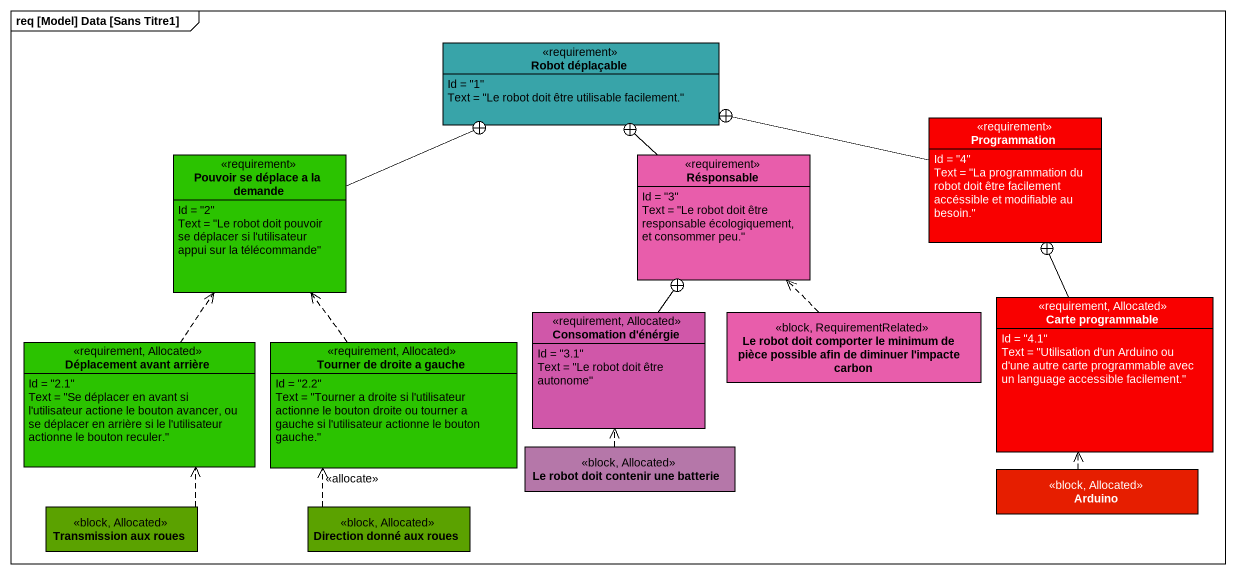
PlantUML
@startuml
mainframe req [Model] Data [Sans Titre1]
hide circle
hide empty members
class "Robot déplaçable" as Robot_déplaçable <<requirement>> #38A4A9 {
  Id = "1"
  Text = "Le robot doit être utilisable facilement."
}
class Programmation <<requirement>> #F90000 {
  Id = "4"
  Text = "La programmation du robot doit être facilement accéssible et modifiable au besoin."
}
class "Pouvoir se déplace a la demande" as Pouvoir_se_déplace_a_la <<requirement>> #2BC300 {
  Id = "2"
  Text = "Le robot doit pouvoir se déplacer si l'utilisateur appui sur la télécommande"
}
class Résponsable <<requirement>> #E85DAB {
  Id = "3"
  Text = "Le robot doit être responsable écologiquement, et consommer peu."
}
class "Consomation d'énérgie" as Consomation_d_énérgie <<requirement, Allocated>> #D057A9 {
  Id = "3.1"
  Text = "Le robot doit être autonome"
}
class "Le robot doit comporter le minimum de pièce possible afin de diminuer l'impacte carbon" as Le_robot_doit_comporter_le <<block, RequirementRelated>> #E85DAB
class "Carte programmable" as Carte_programmable <<requirement, Allocated>> #F90000 {
  Id = "4.1"
  Text = "Utilisation d'un Arduino ou d'une autre carte programmable avec un language accessible facilement."
}
class "Déplacement avant arrière" as Déplacement_avant_arrière <<requirement, Allocated>> #2BC300 {
  Id = "2.1"
  Text = "Se déplacer en avant si l'utilisateur actione le bouton avancer, ou se déplacer en arrière si le l'utilisateur actionne le bouton reculer."
}
class "Tourner de droite a gauche" as Tourner_de_droite_a_gauche <<requirement, Allocated>> #2BC300 {
  Id = "2.2"
  Text = "Tourner a droite si l'utilisateur actionne le bouton droite ou tourner a gauche si l'utilisateur actionne le bouton gauche."
}
class "Le robot doit contenir une batterie" as Le_robot_doit_contenir_une <<block, Allocated>> #B577A9
class "Transmission aux roues" as Transmission_aux_roues <<block, Allocated>> #5BA200
class "Direction donné aux roues" as Direction_donné_aux_roues <<block, Allocated>> #5BA200
class Arduino <<block, Allocated>> #E61E00
Programmation -left-+ Robot_déplaçable
Pouvoir_se_déplace_a_la -right-+ Robot_déplaçable
Résponsable -up-+ Robot_déplaçable
Consomation_d_énérgie -up-+ Résponsable
Le_robot_doit_comporter_le .up.> Résponsable
Carte_programmable -up-+ Programmation
Déplacement_avant_arrière .up.> Pouvoir_se_déplace_a_la
Tourner_de_droite_a_gauche .up.> Pouvoir_se_déplace_a_la
Le_robot_doit_contenir_une .up.> Consomation_d_énérgie
Transmission_aux_roues .up.> Déplacement_avant_arrière
Direction_donné_aux_roues .up.> Tourner_de_droite_a_gauche : <<allocate>>
Arduino .up.> Carte_programmable
@enduml
